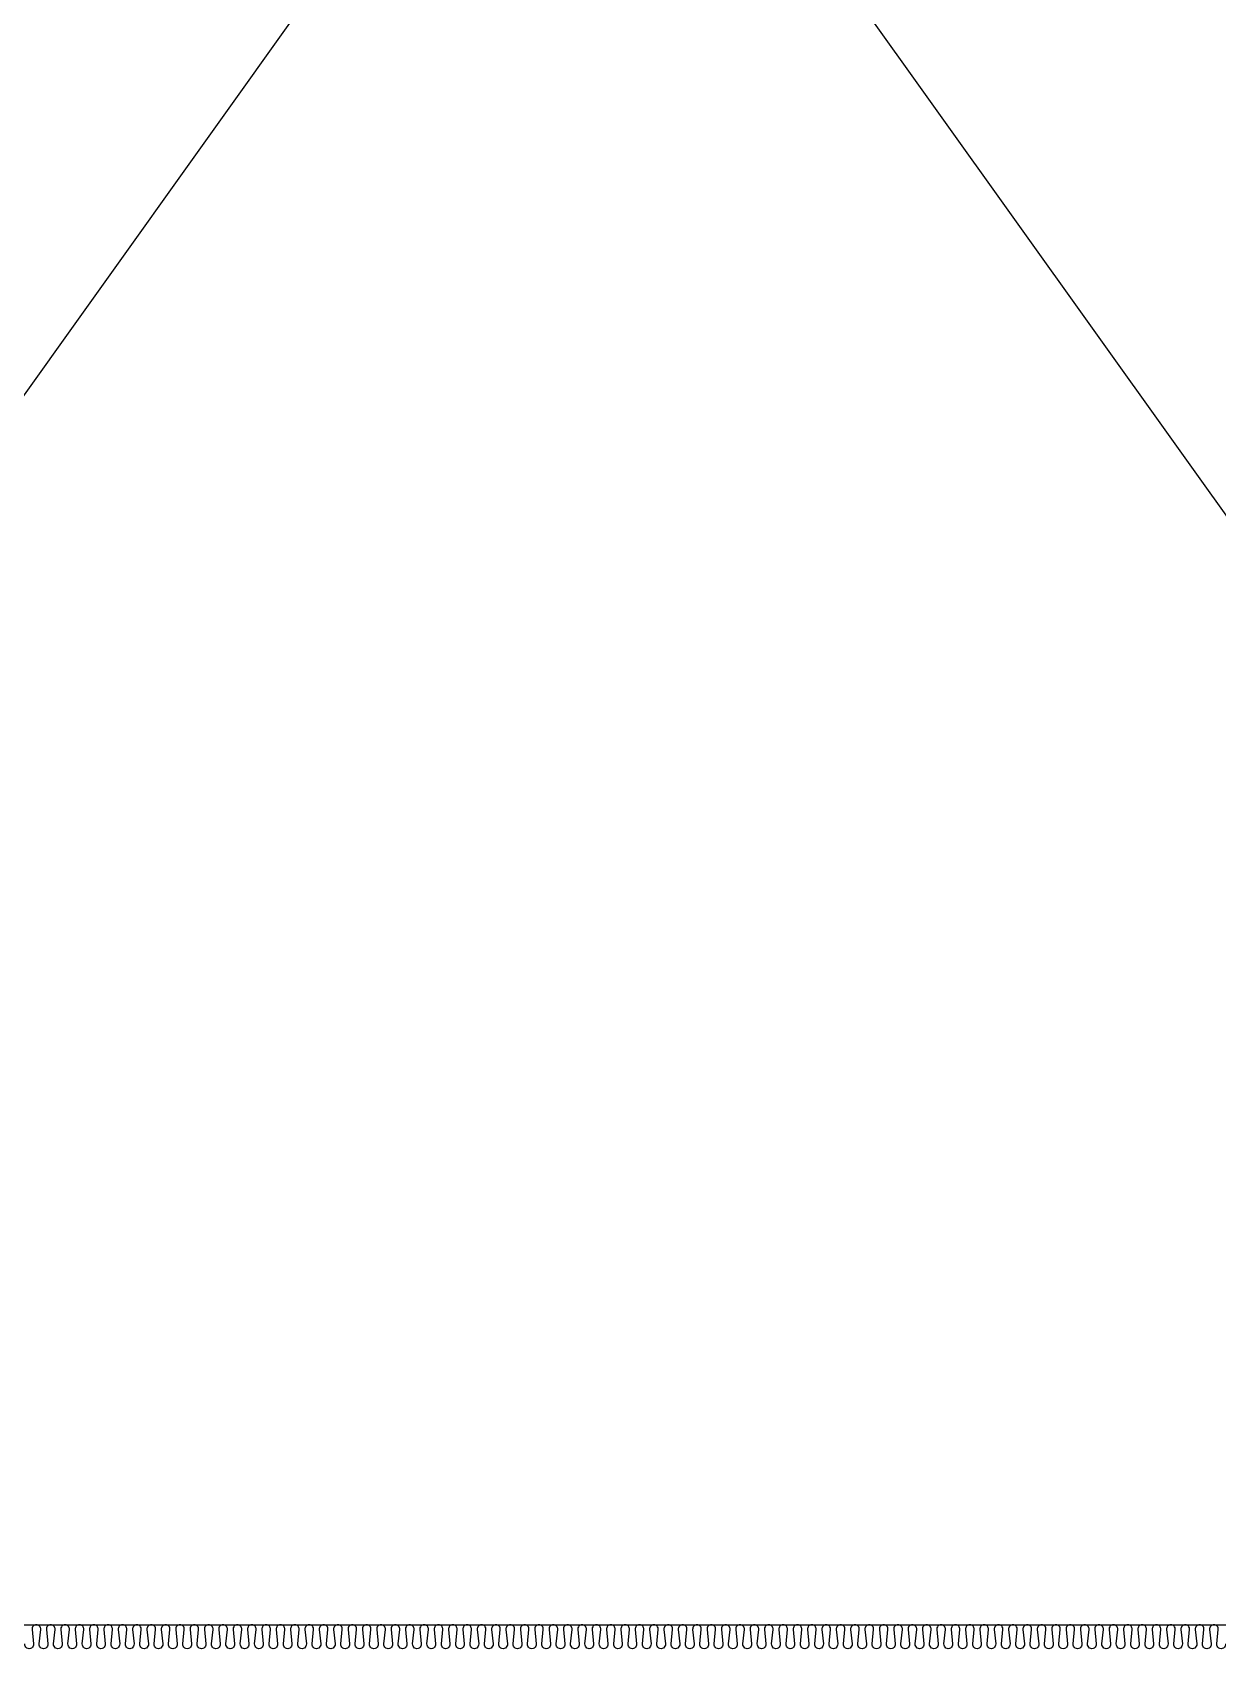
# Model space of a CAD drawing. Header units: millimetres. Extents: x 49154 to 181784, y 28275 to 149577.
# Drawn here: x 172855 to 175331, y 135205 to 138580 of the extents above; entities that cross this region are included whole.
import ezdxf

# ---------------------------------------------------------------- set-up
doc = ezdxf.new("R2010")
doc.units = ezdxf.units.MM
doc.header["$LTSCALE"] = 300
doc.layers.add('A-OPEN', color=1, linetype='Continuous')
doc.layers.add('ISL', color=251, linetype='Continuous')

msp = doc.modelspace()

# ---------------------------------------------------------------- linework, layer by layer
at = {"layer": 'A-OPEN'}
for p, q in [((177003.6, 135255), (171003.6, 143655)), ((177003.6, 143655), (172253.6, 137005))]:
    msp.add_line(p, q, dxfattribs=at)
at = {"layer": 'ISL', "elevation": 0}
msp.add_lwpolyline([(172703.6, 135255), (177003.6, 135255), (177003.6, 135445)], dxfattribs=at)
msp.add_lwpolyline([(175347.6, 135215, -1.108889), (175329.6, 135215), (175332.6, 135245, 0.44469), (175323.6, 135255, 0.44469), (175314.6, 135245), (175317.6, 135215, -1.108889), (175299.6, 135215), (175302.6, 135245, 0.44469), (175293.6, 135255, 0.44469), (175284.6, 135245), (175287.6, 135215, -1.108889), (175269.6, 135215), (175272.6, 135245, 0.44469), (175263.6, 135255, 0.44469), (175254.6, 135245), (175257.6, 135215, -1.108889), (175239.6, 135215), (175242.6, 135245, 0.44469), (175233.6, 135255, 0.44469), (175224.6, 135245), (175227.6, 135215, -1.108889), (175209.6, 135215), (175212.6, 135245, 0.44469), (175203.6, 135255, 0.44469), (175194.6, 135245), (175197.6, 135215, -1.108889), (175179.6, 135215), (175182.6, 135245, 0.44469), (175173.6, 135255, 0.44469), (175164.6, 135245), (175167.6, 135215, -1.108889), (175149.6, 135215), (175152.6, 135245, 0.44469), (175143.6, 135255, 0.44469), (175134.6, 135245), (175137.6, 135215, -1.108889), (175119.6, 135215), (175122.6, 135245, 0.44469), (175113.6, 135255, 0.44469), (175104.6, 135245), (175107.6, 135215, -1.108889), (175089.6, 135215), (175092.6, 135245, 0.44469), (175083.6, 135255, 0.44469), (175074.6, 135245), (175077.6, 135215, -1.108889), (175059.6, 135215), (175062.6, 135245, 0.44469), (175053.6, 135255, 0.44469), (175044.6, 135245), (175047.6, 135215, -1.108889), (175029.6, 135215), (175032.6, 135245, 0.44469), (175023.6, 135255, 0.44469), (175014.6, 135245), (175017.6, 135215, -1.108889), (174999.6, 135215), (175002.6, 135245, 0.44469), (174993.6, 135255, 0.44469), (174984.6, 135245), (174987.6, 135215, -1.108889), (174969.6, 135215), (174972.6, 135245, 0.44469), (174963.6, 135255, 0.44469), (174954.6, 135245), (174957.6, 135215, -1.108889), (174939.6, 135215), (174942.6, 135245, 0.44469), (174933.6, 135255, 0.44469), (174924.6, 135245), (174927.6, 135215, -1.108889), (174909.6, 135215), (174912.6, 135245, 0.44469), (174903.6, 135255, 0.44469), (174894.6, 135245), (174897.6, 135215, -1.108889), (174879.6, 135215), (174882.6, 135245, 0.44469), (174873.6, 135255, 0.44469), (174864.6, 135245), (174867.6, 135215, -1.108889), (174849.6, 135215), (174852.6, 135245, 0.44469), (174843.6, 135255, 0.44469), (174834.6, 135245), (174837.6, 135215, -1.108889), (174819.6, 135215), (174822.6, 135245, 0.44469), (174813.6, 135255, 0.44469), (174804.6, 135245), (174807.6, 135215, -1.108889), (174789.6, 135215), (174792.6, 135245, 0.44469), (174783.6, 135255, 0.44469), (174774.6, 135245), (174777.6, 135215, -1.108889), (174759.6, 135215), (174762.6, 135245, 0.44469), (174753.6, 135255, 0.44469), (174744.6, 135245), (174747.6, 135215, -1.108889), (174729.6, 135215), (174732.6, 135245, 0.44469), (174723.6, 135255, 0.44469), (174714.6, 135245), (174717.6, 135215, -1.108889), (174699.6, 135215), (174702.6, 135245, 0.44469), (174693.6, 135255, 0.44469), (174684.6, 135245), (174687.6, 135215, -1.108889), (174669.6, 135215), (174672.6, 135245, 0.44469), (174663.6, 135255, 0.44469), (174654.6, 135245), (174657.6, 135215, -1.108889), (174639.6, 135215), (174642.6, 135245, 0.44469), (174633.6, 135255, 0.44469), (174624.6, 135245), (174627.6, 135215, -1.108889), (174609.6, 135215), (174612.6, 135245, 0.44469), (174603.6, 135255, 0.44469), (174594.6, 135245), (174597.6, 135215, -1.108889), (174579.6, 135215), (174582.6, 135245, 0.44469), (174573.6, 135255, 0.44469), (174564.6, 135245), (174567.6, 135215, -1.108889), (174549.6, 135215), (174552.6, 135245, 0.44469), (174543.6, 135255, 0.44469), (174534.6, 135245), (174537.6, 135215, -1.108889), (174519.6, 135215), (174522.6, 135245, 0.44469), (174513.6, 135255, 0.44469), (174504.6, 135245), (174507.6, 135215, -1.108889), (174489.6, 135215), (174492.6, 135245, 0.44469), (174483.6, 135255, 0.44469), (174474.6, 135245), (174477.6, 135215, -1.108889), (174459.6, 135215), (174462.6, 135245, 0.44469), (174453.6, 135255, 0.44469), (174444.6, 135245), (174447.6, 135215, -1.108889), (174429.6, 135215), (174432.6, 135245, 0.44469), (174423.6, 135255, 0.44469), (174414.6, 135245), (174417.6, 135215, -1.108889), (174399.6, 135215), (174402.6, 135245, 0.44469), (174393.6, 135255, 0.44469), (174384.6, 135245), (174387.6, 135215, -1.108889), (174369.6, 135215), (174372.6, 135245, 0.44469), (174363.6, 135255, 0.44469), (174354.6, 135245), (174357.6, 135215, -1.108889), (174339.6, 135215), (174342.6, 135245, 0.44469), (174333.6, 135255, 0.44469), (174324.6, 135245), (174327.6, 135215, -1.108889), (174309.6, 135215), (174312.6, 135245, 0.44469), (174303.6, 135255, 0.44469), (174294.6, 135245), (174297.6, 135215, -1.108889), (174279.6, 135215), (174282.6, 135245, 0.44469), (174273.6, 135255, 0.44469), (174264.6, 135245), (174267.6, 135215, -1.108889), (174249.6, 135215), (174252.6, 135245, 0.44469), (174243.6, 135255, 0.44469), (174234.6, 135245), (174237.6, 135215, -1.108889), (174219.6, 135215), (174222.6, 135245, 0.44469), (174213.6, 135255, 0.44469), (174204.6, 135245), (174207.6, 135215, -1.108889), (174189.6, 135215), (174192.6, 135245, 0.44469), (174183.6, 135255, 0.44469), (174174.6, 135245), (174177.6, 135215, -1.108889), (174159.6, 135215), (174162.6, 135245, 0.44469), (174153.6, 135255, 0.44469), (174144.6, 135245), (174147.6, 135215, -1.108889), (174129.6, 135215), (174132.6, 135245, 0.44469), (174123.6, 135255, 0.44469), (174114.6, 135245), (174117.6, 135215, -1.108889), (174099.6, 135215), (174102.6, 135245, 0.44469), (174093.6, 135255, 0.44469), (174084.6, 135245), (174087.6, 135215, -1.108889), (174069.6, 135215), (174072.6, 135245, 0.44469), (174063.6, 135255, 0.44469), (174054.6, 135245), (174057.6, 135215, -1.108889), (174039.6, 135215), (174042.6, 135245, 0.44469), (174033.6, 135255, 0.44469), (174024.6, 135245), (174027.6, 135215, -1.108889), (174009.6, 135215), (174012.6, 135245, 0.44469), (174003.6, 135255, 0.44469), (173994.6, 135245), (173997.6, 135215, -1.108889), (173979.6, 135215), (173982.6, 135245, 0.44469), (173973.6, 135255, 0.44469), (173964.6, 135245), (173967.6, 135215, -1.108889), (173949.6, 135215), (173952.6, 135245, 0.44469), (173943.6, 135255, 0.44469), (173934.6, 135245), (173937.6, 135215, -1.108889), (173919.6, 135215), (173922.6, 135245, 0.44469), (173913.6, 135255, 0.44469), (173904.6, 135245), (173907.6, 135215, -1.108889), (173889.6, 135215), (173892.6, 135245, 0.44469), (173883.6, 135255, 0.44469), (173874.6, 135245), (173877.6, 135215, -1.108889), (173859.6, 135215), (173862.6, 135245, 0.44469), (173853.6, 135255, 0.44469), (173844.6, 135245), (173847.6, 135215, -1.108889), (173829.6, 135215), (173832.6, 135245, 0.44469), (173823.6, 135255, 0.44469), (173814.6, 135245), (173817.6, 135215, -1.108889), (173799.6, 135215), (173802.6, 135245, 0.44469), (173793.6, 135255, 0.44469), (173784.6, 135245), (173787.6, 135215, -1.108889), (173769.6, 135215), (173772.6, 135245, 0.44469), (173763.6, 135255, 0.44469), (173754.6, 135245), (173757.6, 135215, -1.108889), (173739.6, 135215), (173742.6, 135245, 0.44469), (173733.6, 135255, 0.44469), (173724.6, 135245), (173727.6, 135215, -1.108889), (173709.6, 135215), (173712.6, 135245, 0.44469), (173703.6, 135255, 0.44469), (173694.6, 135245), (173697.6, 135215, -1.108889), (173679.6, 135215), (173682.6, 135245, 0.44469), (173673.6, 135255, 0.44469), (173664.6, 135245), (173667.6, 135215, -1.108889), (173649.6, 135215), (173652.6, 135245, 0.44469), (173643.6, 135255, 0.44469), (173634.6, 135245), (173637.6, 135215, -1.108889), (173619.6, 135215), (173622.6, 135245, 0.44469), (173613.6, 135255, 0.44469), (173604.6, 135245), (173607.6, 135215, -1.108889), (173589.6, 135215), (173592.6, 135245, 0.44469), (173583.6, 135255, 0.44469), (173574.6, 135245), (173577.6, 135215, -1.108889), (173559.6, 135215), (173562.6, 135245, 0.44469), (173553.6, 135255, 0.44469), (173544.6, 135245), (173547.6, 135215, -1.108889), (173529.6, 135215), (173532.6, 135245, 0.44469), (173523.6, 135255, 0.44469), (173514.6, 135245), (173517.6, 135215, -1.108889), (173499.6, 135215), (173502.6, 135245, 0.44469), (173493.6, 135255, 0.44469), (173484.6, 135245), (173487.6, 135215, -1.108889), (173469.6, 135215), (173472.6, 135245, 0.44469), (173463.6, 135255, 0.44469), (173454.6, 135245), (173457.6, 135215, -1.108889), (173439.6, 135215), (173442.6, 135245, 0.44469), (173433.6, 135255, 0.44469), (173424.6, 135245), (173427.6, 135215, -1.108889), (173409.6, 135215), (173412.6, 135245, 0.44469), (173403.6, 135255, 0.44469), (173394.6, 135245), (173397.6, 135215, -1.108889), (173379.6, 135215), (173382.6, 135245, 0.44469), (173373.6, 135255, 0.44469), (173364.6, 135245), (173367.6, 135215, -1.108889), (173349.6, 135215), (173352.6, 135245, 0.44469), (173343.6, 135255, 0.44469), (173334.6, 135245), (173337.6, 135215, -1.108889), (173319.6, 135215), (173322.6, 135245, 0.44469), (173313.6, 135255, 0.44469), (173304.6, 135245), (173307.6, 135215, -1.108889), (173289.6, 135215), (173292.6, 135245, 0.44469), (173283.6, 135255, 0.44469), (173274.6, 135245), (173277.6, 135215, -1.108889), (173259.6, 135215), (173262.6, 135245, 0.44469), (173253.6, 135255, 0.44469), (173244.6, 135245), (173247.6, 135215, -1.108889), (173229.6, 135215), (173232.6, 135245, 0.44469), (173223.6, 135255, 0.44469), (173214.6, 135245), (173217.6, 135215, -1.108889), (173199.6, 135215), (173202.6, 135245, 0.44469), (173193.6, 135255, 0.44469), (173184.6, 135245), (173187.6, 135215, -1.108889), (173169.6, 135215), (173172.6, 135245, 0.44469), (173163.6, 135255, 0.44469), (173154.6, 135245), (173157.6, 135215, -1.108889), (173139.6, 135215), (173142.6, 135245, 0.44469), (173133.6, 135255, 0.44469), (173124.6, 135245), (173127.6, 135215, -1.108889), (173109.6, 135215), (173112.6, 135245, 0.44469), (173103.6, 135255, 0.44469), (173094.6, 135245), (173097.6, 135215, -1.108889), (173079.6, 135215), (173082.6, 135245, 0.44469), (173073.6, 135255, 0.44469), (173064.6, 135245), (173067.6, 135215, -1.108889), (173049.6, 135215), (173052.6, 135245, 0.44469), (173043.6, 135255, 0.44469), (173034.6, 135245), (173037.6, 135215, -1.108889), (173019.6, 135215), (173022.6, 135245, 0.44469), (173013.6, 135255, 0.44469), (173004.6, 135245), (173007.6, 135215, -1.108889), (172989.6, 135215), (172992.6, 135245, 0.44469), (172983.6, 135255, 0.44469), (172974.6, 135245), (172977.6, 135215, -1.108889), (172959.6, 135215), (172962.6, 135245, 0.44469), (172953.6, 135255, 0.44469), (172944.6, 135245), (172947.6, 135215, -1.108889), (172929.6, 135215), (172932.6, 135245, 0.44469), (172923.6, 135255, 0.44469), (172914.6, 135245), (172917.6, 135215, -1.108889), (172899.6, 135215), (172902.6, 135245, 0.44469), (172893.6, 135255, 0.44469), (172884.6, 135245), (172887.6, 135215, -1.108889), (172869.6, 135215), (172872.6, 135245, 0.44469), (172863.6, 135255, 0.44469), (172854.6, 135245), (172857.6, 135215, -1.108889), (172839.6, 135215)], format="xyb", dxfattribs=at)

doc.saveas('drawing.dxf')
